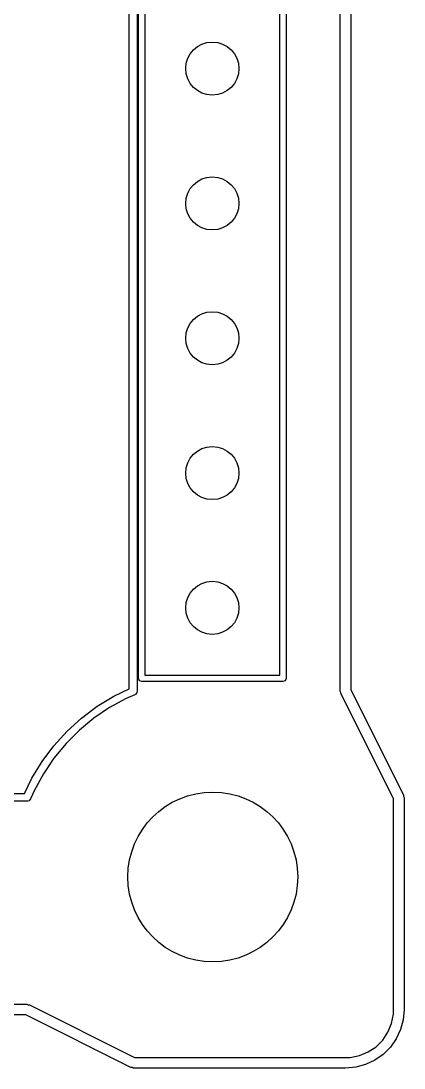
# Model space of a CAD drawing. Extents: x 0.4 to 11.3, y -7.9 to -0.4.
# Drawn here: x 6.413 to 6.697, y -4.532 to -3.755 of the extents above; entities that cross this region are included whole.
import ezdxf

# ---------------------------------------------------------------- set-up
doc = ezdxf.new("R2010")
doc.units = 0
doc.header["$MEASUREMENT"] = 0
doc.layers.add('BLACK', color=7, linetype='CONTINUOUS')

msp = doc.modelspace()

# ---------------------------------------------------------------- linework, layer by layer
at = {"layer": 'BLACK', "linetype": 'CONTINUOUS'}
for p, q in [((6.49313, -4.25012), (6.49313, -3.23019)), ((6.49904, -3.22835), (6.49904, -4.25197)), ((6.64965, -4.25197), (6.64961, -3.23108)), ((6.65748, -3.23127), (6.65752, -4.25104)), ((6.50003, -4.24252), (6.50003, -3.34016)), ((6.50476, -3.34252), (6.50476, -4.24016)), ((6.60476, -4.24016), (6.60476, -3.34252)), ((6.60948, -3.34016), (6.60948, -4.24252)), ((6.50476, -4.24016), (6.60476, -4.24016)), ((6.50072, -4.24419), (6.50003, -4.24252)), ((6.50239, -4.24488), (6.50072, -4.24419)), ((6.60712, -4.24488), (6.50239, -4.24488)), ((6.60879, -4.24419), (6.60712, -4.24488)), ((6.60948, -4.24252), (6.60879, -4.24419)), ((6.46943, -4.26318), (6.48185, -4.25561)), ((6.48185, -4.25561), (6.49313, -4.25012)), ((6.49725, -4.25468), (6.49082, -4.25744)), ((6.49739, -4.25456), (6.49725, -4.25468)), ((6.49756, -4.25453), (6.49739, -4.25456)), ((6.49793, -4.25408), (6.49756, -4.25453)), ((6.49862, -4.25348), (6.49793, -4.25408)), ((6.49869, -4.25318), (6.49862, -4.25348)), ((6.49886, -4.25298), (6.49869, -4.25318)), ((6.49904, -4.25197), (6.49886, -4.25298)), ((6.64993, -4.25283), (6.64965, -4.25197)), ((6.65006, -4.25373), (6.64993, -4.25283)), ((6.68902, -4.33164), (6.65006, -4.25373)), ((6.65752, -4.25104), (6.69647, -4.32895)), ((6.4578, -4.27189), (6.46943, -4.26318)), ((6.47854, -4.26415), (6.46695, -4.27199)), ((6.49082, -4.25744), (6.47854, -4.26415)), ((6.44704, -4.28167), (6.4578, -4.27189)), ((6.46695, -4.27199), (6.45616, -4.2809)), ((6.43726, -4.29242), (6.44704, -4.28167)), ((6.45616, -4.2809), (6.44627, -4.29079)), ((6.42855, -4.30406), (6.43726, -4.29242)), ((6.44627, -4.29079), (6.43736, -4.30158)), ((6.43736, -4.30158), (6.42952, -4.31316)), ((6.42098, -4.31647), (6.42855, -4.30406)), ((6.4155, -4.32776), (6.42098, -4.31647)), ((6.42952, -4.31316), (6.42281, -4.32544)), ((6.42281, -4.32544), (6.42006, -4.33187)), ((6.41734, -4.33366), (5.39372, -4.33366)), ((5.39556, -4.32776), (6.4155, -4.32776)), ((6.41788, -4.33347), (6.41734, -4.33366)), ((6.41885, -4.33324), (6.41788, -4.33347)), ((6.41903, -4.33305), (6.41885, -4.33324)), ((6.41924, -4.33297), (6.41903, -4.33305)), ((6.41952, -4.33248), (6.41924, -4.33297)), ((6.42006, -4.33187), (6.41952, -4.33248)), ((6.68904, -4.48819), (6.68902, -4.33164)), ((6.69647, -4.32895), (6.69661, -4.32985)), ((6.69661, -4.32985), (6.69689, -4.33071)), ((6.69689, -4.33071), (6.69691, -4.48819)), ((5.39638, -4.48425), (6.41734, -4.48425)), ((6.41734, -4.48425), (6.41821, -4.48453)), ((6.41821, -4.48453), (6.4191, -4.48467)), ((6.4191, -4.48467), (6.49703, -4.52362)), ((6.68904, -4.49168), (6.68904, -4.48819)), ((6.68904, -4.48819), (6.68904, -4.48819)), ((6.68904, -4.48819), (6.68904, -4.48819)), ((6.69691, -4.48819), (6.69625, -4.49571)), ((6.69691, -4.48819), (6.69691, -4.48819)), ((6.41641, -4.49213), (5.39644, -4.49213)), ((6.49434, -4.53108), (6.41641, -4.49213)), ((6.68767, -4.49853), (6.68904, -4.49168)), ((6.69625, -4.49571), (6.6943, -4.50301)), ((6.68112, -4.5108), (6.685, -4.50499)), ((6.685, -4.50499), (6.68767, -4.49853)), ((6.6943, -4.50301), (6.69111, -4.50986)), ((6.67619, -4.51574), (6.68112, -4.5108)), ((6.69111, -4.50986), (6.68678, -4.51605)), ((6.66393, -4.5223), (6.67038, -4.51962)), ((6.67038, -4.51962), (6.67619, -4.51574)), ((6.68678, -4.51605), (6.68144, -4.52139)), ((6.49703, -4.52362), (6.65358, -4.52366)), ((6.65358, -4.52366), (6.65707, -4.52366)), ((6.65707, -4.52366), (6.66393, -4.5223)), ((6.67525, -4.52572), (6.6684, -4.52892)), ((6.68144, -4.52139), (6.67525, -4.52572)), ((6.49524, -4.53122), (6.49434, -4.53108)), ((6.4961, -4.5315), (6.49524, -4.53122)), ((6.65358, -4.53154), (6.4961, -4.5315)), ((6.66111, -4.53087), (6.65358, -4.53154)), ((6.65358, -4.53154), (6.65358, -4.53154)), ((6.65358, -4.53154), (6.65358, -4.53154)), ((6.6684, -4.52892), (6.66111, -4.53087))]:
    msp.add_line(p, q, dxfattribs=at)
at = {"layer": 'BLACK'}
for centre, radius in [((6.55476, -3.79016), 0.01969), ((6.55476, -3.89016), 0.01969), ((6.55476, -3.99016), 0.01969), ((6.55476, -4.09016), 0.01969), ((6.55476, -4.19016), 0.01969), ((6.55512, -4.38976), 0.06299)]:
    msp.add_circle(centre, radius, dxfattribs=at)

doc.saveas('drawing.dxf')
